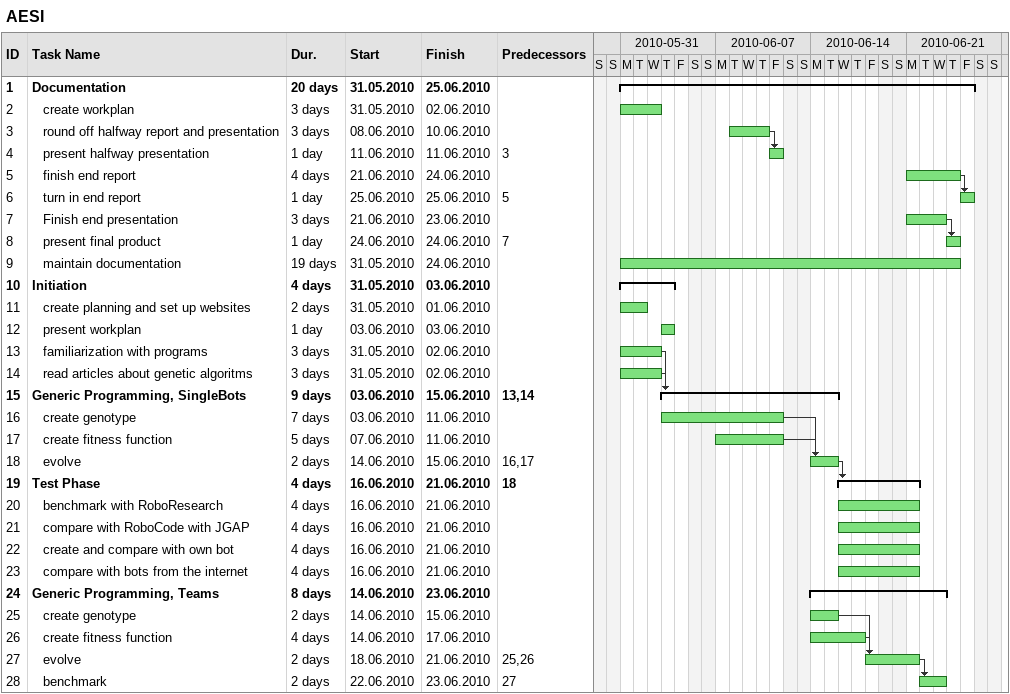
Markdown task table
AESI

| ID | Level | Task | Duration | Start | Finish | Predecessors |
|---|---|---|---|---|---|---|
| 1 | 1 | **Documentation** | 20d | 2010-05-31 | 2010-06-25 |  |
| 2 | 2 | create workplan | 3d | 2010-05-31 | 2010-06-02 |  |
| 3 | 2 | round off halfway report and presentation | 3d | 2010-06-08 | 2010-06-10 |  |
| 4 | 2 | present halfway presentation | 1d | 2010-06-11 | 2010-06-11 | 3 |
| 5 | 2 | finish end report | 4d | 2010-06-21 | 2010-06-24 |  |
| 6 | 2 | turn in end report | 1d | 2010-06-25 | 2010-06-25 | 5 |
| 7 | 2 | Finish end presentation | 3d | 2010-06-21 | 2010-06-23 |  |
| 8 | 2 | present final product | 1d | 2010-06-24 | 2010-06-24 | 7 |
| 9 | 2 | maintain documentation | 19d | 2010-05-31 | 2010-06-24 |  |
| 10 | 1 | **Initiation** | 4d | 2010-05-31 | 2010-06-03 |  |
| 11 | 2 | create planning and set up websites | 2d | 2010-05-31 | 2010-06-01 |  |
| 12 | 2 | present workplan | 1d | 2010-06-03 | 2010-06-03 |  |
| 13 | 2 | familiarization with programs | 3d | 2010-05-31 | 2010-06-02 |  |
| 14 | 2 | read articles about genetic algoritms | 3d | 2010-05-31 | 2010-06-02 |  |
| 15 | 1 | **Generic Programming, SingleBots** | 9d | 2010-06-03 | 2010-06-15 | 13, 14 |
| 16 | 2 | create genotype | 7d | 2010-06-03 | 2010-06-11 |  |
| 17 | 2 | create fitness function | 5d | 2010-06-07 | 2010-06-11 |  |
| 18 | 2 | evolve | 2d | 2010-06-14 | 2010-06-15 | 16, 17 |
| 19 | 1 | **Test Phase** | 4d | 2010-06-16 | 2010-06-21 | 18 |
| 20 | 2 | benchmark with RoboResearch | 4d | 2010-06-16 | 2010-06-21 |  |
| 21 | 2 | compare with RoboCode with JGAP | 4d | 2010-06-16 | 2010-06-21 |  |
| 22 | 2 | create and compare with own bot | 4d | 2010-06-16 | 2010-06-21 |  |
| 23 | 2 | compare with bots from the internet | 4d | 2010-06-16 | 2010-06-21 |  |
| 24 | 1 | **Generic Programming, Teams** | 8d | 2010-06-14 | 2010-06-23 |  |
| 25 | 2 | create genotype | 2d | 2010-06-14 | 2010-06-15 |  |
| 26 | 2 | create fitness function | 4d | 2010-06-14 | 2010-06-17 |  |
| 27 | 2 | evolve | 2d | 2010-06-18 | 2010-06-21 | 25, 26 |
| 28 | 2 | benchmark | 2d | 2010-06-22 | 2010-06-23 | 27 |
